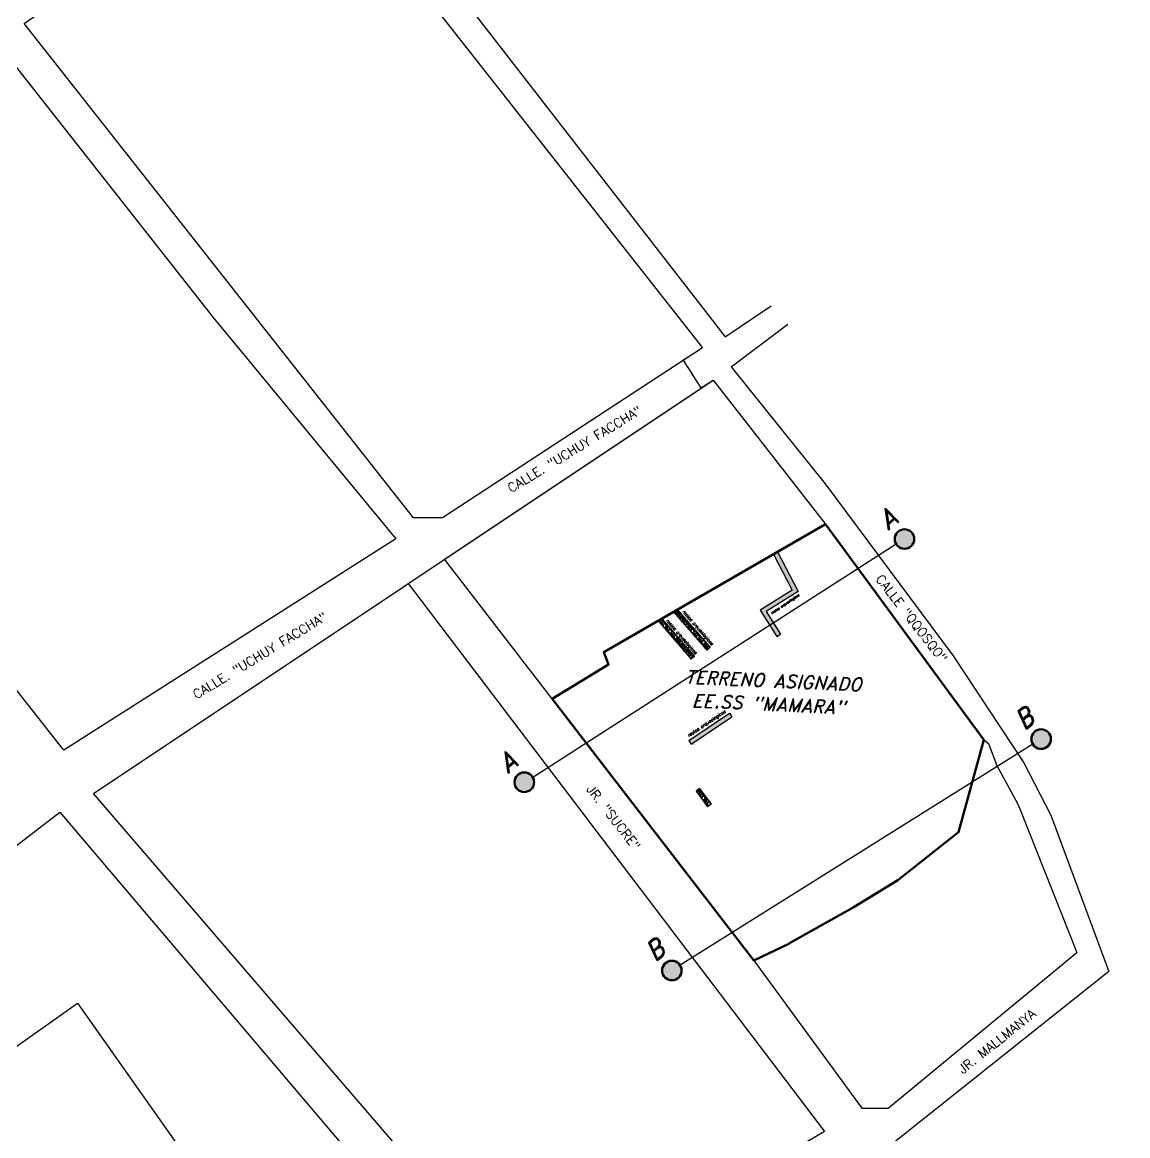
# Model space of a CAD drawing. Header units: metres. Extents: x 759886 to 760765, y 8424917 to 8425860.
# Drawn here: x 760053.6 to 760179.8, y 8425579.3 to 8425706.4 of the extents above; entities that cross this region are included whole.
import ezdxf
from ezdxf.enums import TextEntityAlignment as Align

# ---------------------------------------------------------------- set-up
doc = ezdxf.new("R2010")
doc.units = ezdxf.units.M
doc.layers.add('NOMBRE', color=40, linetype='Continuous')
doc.layers.add('PERIMETRO 01', color=7, linetype='Continuous', lineweight=50)
doc.layers.add('Texto calles', color=7, linetype='Continuous', lineweight=18)
doc.styles.add('ambiente', font='romand.shx', dxfattribs={"oblique": 15})
doc.styles.get("Standard").update_dxf_attribs({"font": 'simplex.shx'})
doc.dimstyles.get("Standard").update_dxf_attribs({"dimtxt": 0.18, "dimasz": 0.18, "dimexe": 0.18, "dimexo": 0.0625, "dimgap": 0.09, "dimtad": 0, "dimtih": 1, "dimtoh": 1, "dimdec": 4, "dimzin": 0, "dimdsep": 46, "dimtxsty": 'Standard', "dimcen": 0.09, "dimadec": 0, "dimazin": 0, "dimtfac": 1, "dimtdec": 4, "dimtofl": 0, "dimtmove": 0, "dimatfit": 3, "dimfxl": 1, "dimtolj": 1, "dimtzin": 0, "dimarcsym": 0})
pattern_1 = [(228.0127875, (0.4572, 0.635), (-5.08000000039895, -5.71499999964545), [0.08543036, -8.45762090989]), (184.969741, (0.40005, 0.5715), (7.61999999698513, 0.63500003617448), [0.14660118, -14.51351222338]), (132.5104471, (0.254, 0.5588), (6.35000000268187, -6.98499999756149), [0.10337038, -10.233680698525]), (267.273689, (0.00635, 0.40005), (0.63500000132993, 12.69999999993328), [0.13350113, -13.216609356434]), (292.83365418, (0, 0.2667), (-3.17500000026585, 7.61999999988887), [0.130908425, -12.959951936336]), (357.273689, (0.0508, 0.14605), (-12.69999999993328, 0.63500000132993), [0.13350113, -13.216609356434]), (37.69424047, (0.18415, 0.1397), (-8.254999999633974, -6.350000000475103), [0.176548415, -17.47827882856]), (72.25532837, (0.32385, 0.24765), (4.445000001194823, 13.96999999961971), [0.16667988, -16.501314150476]), (121.42956562, (0.37465, 0.4064), (-5.08000000072078, 8.2549999995565), [0.13395325, -13.26138642468]), (175.2363583, (0.3048, 0.5207), (6.98499999989988, -0.6350000010973), [0.15292832, -7.4934842375]), (222.3974378, (0.1524, 0.5334), (-7.619999999756165, -6.985000000266), [0.19776948, -19.579193128044]), (138.81407483, (0.635, 0.3937), (-4.44499999973338, 3.8100000003098), [0.067501135, -6.682641456086]), (171.4692344, (0.5842, 0.43815), (8.25500000022241, -1.26999999855934), [0.128420495, -12.71365974926]), (225, (0.4572, 0.4572), (-9e-17, -0.635), [0.089802335, -0.808223277107]), (203.19859051, (0.41275, 0.5334), (3.1750000000865, 1.2699999997773), [0.04836033, -4.787655592223]), (291.80140949, (0.3683, 0.51435), (-0.6350000001329, 1.9049999999557), [0.068391405, -3.3511882475]), (30.96375653, (0.3937, 0.45085), (1.9050000000466, 1.2699999999303), [0.111079915, -3.591574538227]), (161.56505118, (0.48895, 0.508), (1.270000000033, -0.6349999999334), [0.080321785, -1.927724529207]), (16.389540334, (0, 0.51435), (6.35000000000004, 1.90500000000006), [0.112522, -11.139706668135]), (70.34617594, (0.10795, 0.5461), (-2.54000000023233, -6.9849999999176), [0.094399735, -9.34555391955]), (293.19859051, (0.48895, 0.635), (-1.2699999997783, 3.1750000000888), [0.096720025, -4.739295897223]), (343.61045967, (0.52705, 0.5461), (-6.35000000013307, 1.90499999955571), [0.112522, -11.139706668135]), (339.44395478, (0, 0.12065), (-3.17499999999997, 1.27000000000005), [0.1085088, -5.316933578277]), (294.7751406, (0.1016, 0.08255), (-3.17500000377923, 6.98499999828181), [0.09091803, -9.00089834518]), (66.80140949, (0.4953, 0), (1.2699999998006, 3.1750000000798), [0.096720025, -4.739295897223]), (17.35402464, (0.5334, 0.0889), (-8.25499999983576, -2.54000000053312), [0.106445685, -10.53809399505]), (69.44395478, (0.18415, 0), (-1.2700000000221, -3.17499999999116), [0.0542544, -5.371187978277]), (101.309932474, (0.4572, 0), (-0.6350000000001, 2.5400000000001), [0.03237865, -3.20549874113]), (165.963756532, (0.45085, 0.03175), (1.905, -0.635), [0.130908425, -2.487263647267]), (186.00900596, (0.32385, 0.0635), (6.34999999996634, 0.63500000033234), [0.12131675, -12.010341215834]), (303.69006753, (0.3937, 0.3937), (-0.6350000000882, 1.269999999956), [0.09158097, -2.19794408992]), (353.15722659, (0.4445, 0.3175), (10.79500000006642, -1.26999999943485), [0.15988919, -15.82900226626]), (60.9453959, (0.60325, 0.29845), (-2.5400000000699, -4.44499999996006), [0.06537706, -6.472348079527]), (90, (0.635, 0.3556), (-0.635, 0.635), [0.0381, -0.5969]), (120.25643716, (0.31115, 0.08255), (2.5399999996893, -4.44500000017745), [0.08821674, -8.7334851933]), (48.0127875, (0.2667, 0.15875), (5.08000000041883, 5.71499999962755), [0.17086072, -8.37219054989]), (0, (0.381, 0.28575), (0.635, 0.635), [0.1651, -0.4699]), (325.3048465, (0.5461, 0.28575), (6.35000000240538, -4.44499999656364), [0.10040239, -9.939829181035]), (254.0546041, (0.62865, 0.2286), (-0.6349999999556, -2.5400000000112), [0.09245727, -4.530412509693]), (207.64597536, (0.60325, 0.1397), (-12.06500000044334, -6.34999999915769), [0.150536275, -14.903116105734]), (175.42607874, (0.4699, 0.06985), (-8.25499999999971, 0.63499999999987), [0.159257365, -15.76646161406])]

# ---------------------------------------------------------------- blocks, each defined once
blk = doc.blocks.new('*D59')
at = {"color": 0, "lineweight": -2, "transparency": 16777216}
for p, q in [((760129.81, 8425668.29), (760129.04, 8425667.79)), ((760129.08, 8425667.78), (760130.07, 8425666.26)), ((760131.1, 8425664.68), (760130.11, 8425666.21)), ((760131.86, 8425665.15), (760131.09, 8425664.65))]:
    blk.add_line(p, q, dxfattribs=at)
at = {"color": 0, "transparency": 16777216}
for points in [[(760129.08, 8425667.79), (760129.07, 8425667.78), (760129.06, 8425667.81)], [(760131.1, 8425664.69), (760131.1, 8425664.68), (760131.11, 8425664.66)]]:
    blk.add_solid(points, dxfattribs=at)
at = {"layer": 'Defpoints', "color": 0, "transparency": 16777216}
for p in [(760129.06, 8425667.81), (760129.81, 8425668.3), (760131.87, 8425665.15)]:
    blk.add_point(p, dxfattribs=at)
at = {"color": 0, "transparency": 16777216, "insert": (760130.09, 8425666.23), "char_height": 0.027, "attachment_point": 5}
blk.add_mtext('\\A1;3.7558', dxfattribs=at)

msp = doc.modelspace()

# ---------------------------------------------------------------- hatches: boundary and pattern name
h = msp.add_hatch()
h.set_pattern_fill('GRAVEL', color=256, scale=0.025)
h.set_pattern_definition(pattern_1)
h.paths.add_polyline_path([(760141.51566, 8425641.60399), (760137.84245, 8425639.30732), (760139.76827, 8425636.3006), (760140.17431, 8425636.56067), (760140.17431, 8425636.5937), (760138.54573, 8425639.13635), (760138.52112, 8425639.13635), (760138.52112, 8425639.16635), (760138.56011, 8425639.16635), (760142.15684, 8425641.4152), (760142.15684, 8425641.43958), (760142.16407, 8425641.43958), (760139.832, 8425645.93857), (760139.79826, 8425645.93857), (760139.39085, 8425645.70315)])
h.paths.add_polyline_path([(760134.63434, 8425627.14297), (760134.35439, 8425627.55725), (760129.70392, 8425624.41468), (760129.98387, 8425624.0004)])
edge = h.paths.add_edge_path()
edge.add_line((760129.96887, 8425623.9854), (760129.96887, 8425624.0154))
edge.add_line((760129.96887, 8425624.0154), (760129.99887, 8425624.0154))
edge.add_line((760129.99887, 8425624.0154), (760129.99887, 8425623.9854))
edge.add_line((760129.99887, 8425623.9854), (760129.96887, 8425623.9854))
edge.add_line((760129.95387, 8425624.0004), (760130.01387, 8425624.0004))
edge.add_line((760129.98387, 8425623.9704), (760129.98387, 8425624.0304))
edge.add_line((760130.01012, 8425624.04915), (760130.16905, 8425624.04915))
edge.add_line((760130.16905, 8425624.04915), (760130.16905, 8425624.16165))
edge.add_line((760130.16905, 8425624.16165), (760130.01012, 8425624.16165))
edge.add_line((760130.01012, 8425624.16165), (760130.01012, 8425624.04915))
edge.add_line((760130.01012, 8425623.94415), (760130.49405, 8425623.94415))
edge.add_line((760130.49405, 8425623.94415), (760130.49405, 8425624.05665))
edge.add_line((760130.49405, 8425624.05665), (760130.01012, 8425624.05665))
edge.add_line((760130.01012, 8425624.05665), (760130.01012, 8425623.94415))
h = msp.add_hatch()
h.set_pattern_fill('GRAVEL', color=256, scale=0.025)
h.set_pattern_definition(pattern_1)
h.paths.add_polyline_path([(760128.41343, 8425639.35995), (760127.97259, 8425639.10522), (760131.76797, 8425634.72377), (760132.14589, 8425635.05114)])
h.paths.add_polyline_path([(760126.63046, 8425638.32968), (760126.18962, 8425638.07494), (760129.985, 8425633.6935), (760130.36292, 8425634.02087)])
h = msp.add_hatch()
h.set_pattern_fill('GRAVEL', color=256, scale=0.025)
h.set_pattern_definition(pattern_1)
h.paths.add_polyline_path([(760130.94249, 8425618.94594), (760130.75543, 8425618.80965), (760130.75543, 8425618.78373), (760130.71984, 8425618.78373), (760130.53836, 8425618.65151), (760131.83995, 8425616.86495), (760132.02701, 8425617.00124), (760132.02701, 8425617.02716), (760132.0626, 8425617.02716), (760132.24408, 8425617.15937)])
at = {"layer": 'PERIMETRO 01'}
h = msp.add_hatch(color=256, dxfattribs=at)
h.set_gradient(color1=(0, 0, 255), color2=(255, 255, 0), name='SPHERICAL')
h.paths.add_polyline_path([(760153.21192, 8425647.42436, 1), (760155.4511, 8425647.42436, 1)])
h = msp.add_hatch(color=256, dxfattribs=at)
h.set_gradient(color1=(0, 0, 255), color2=(255, 255, 0), name='SPHERICAL')
h.paths.add_polyline_path([(760168.81311, 8425624.58095, 1), (760171.05229, 8425624.58095, 1)])
h = msp.add_hatch(color=256, dxfattribs=at)
h.set_gradient(color1=(0, 0, 255), color2=(255, 255, 0), name='SPHERICAL')
h.paths.add_polyline_path([(760109.80172, 8425619.65888, 1), (760112.04091, 8425619.65888, 1)])
h = msp.add_hatch(color=256, dxfattribs=at)
h.set_gradient(color1=(0, 0, 255), color2=(255, 255, 0), name='SPHERICAL')
h.paths.add_polyline_path([(760126.6483, 8425598.16352, 1), (760128.88748, 8425598.16352, 1)])

# ---------------------------------------------------------------- linework, layer by layer
msp.add_line((760132.4847, 8425665.56438, 3621.986), (760145.30496, 8425649.12057))
at = {"flags": 128}
for points in [[(760087.8305, 8425729.82181), (760133.86842, 8425670.52789), (760139.10094, 8425674.05097)], [(760101.56434, 8425649.85893), (760098.27898, 8425649.85893), (760053.81925, 8425706.2764), (760085.09097, 8425727.95457), (760131.28152, 8425669.25539), (760101.56434, 8425649.85893)], [(760050.7745, 8425703.96691), (760075.40871, 8425672.70716), (760096.25483, 8425647.44112), (760058.32921, 8425623.31241), (760015.87589, 8425677.27726), (760050.7745, 8425703.96691)], [(760061.71359, 8425618.37807), (760132.4847, 8425665.56438)], [(760137.13196, 8425599.29172), (760101.81558, 8425645.11589), (760132.4847, 8425665.56438)], [(760153.38905, 8425646.82), (760111.89509, 8425620.21136)], [(760097.64397, 8425642.33449), (760145.20137, 8425579.78466), (760111.80656, 8425560.13923), (760061.71359, 8425618.37807), (760097.50225, 8425642.24)], [(760126.63046, 8425638.32968), (760130.36292, 8425634.02087)], [(760127.97259, 8425639.10522), (760131.76797, 8425634.72377)], [(760128.41343, 8425639.35995), (760132.14589, 8425635.05114)], [(760126.18962, 8425638.07494), (760129.985, 8425633.6935)], [(760132.14589, 8425635.05114), (760131.76797, 8425634.72377)], [(760130.36292, 8425634.02087), (760129.985, 8425633.6935)], [(760168.98391, 8425623.98658), (760128.71527, 8425598.76013)], [(760057.88725, 8425616.23691), (760107.56604, 8425557.74551), (760039.49281, 8425512.67638), (759996.97334, 8425569.34303), (760057.88725, 8425616.23691)], [(760137.13196, 8425599.29172), (760149.45069, 8425582.4439), (760152.47402, 8425582.4439), (760173.9994, 8425600.22568)], [(760177.66956, 8425598.06059), (760152.27056, 8425577.84847), (760165.09682, 8425555.91305), (760180.32175, 8425543.94341), (760197.34739, 8425523.61735)]]:
    msp.add_lwpolyline(points, dxfattribs=at)
for points, elevation in [([(760134.53176, 8425667.09098), (760140.99873, 8425671.94201)], 3622.351), ([(760134.53176, 8425667.09098), (760145.26791, 8425653.74142), (760159.88407, 8425634.09039), (760167.94997, 8425621.87393), (760171.04557, 8425615.8973), (760177.66956, 8425598.06059)], 3622.351), ([(760139.82422, 8425645.95357), (760142.17184, 8425641.42458)], 3625.367), ([(760139.39085, 8425645.70315), (760141.51566, 8425641.60399)], 3625.367), ([(760141.51566, 8425641.60399), (760137.84245, 8425639.30732), (760139.76827, 8425636.3006)], 3625.321), ([(760142.17184, 8425641.42458), (760138.53612, 8425639.15135), (760140.18931, 8425636.57028)], 3625.321), ([(760139.76827, 8425636.3006), (760140.18931, 8425636.57028)], 3625.321), ([(760129.70392, 8425624.41468), (760134.35439, 8425627.55725)], 3620.337), ([(760129.98387, 8425624.0004), (760134.63434, 8425627.14297)], 3620.337), ([(760134.35439, 8425627.55725), (760134.63434, 8425627.14297)], 3620.337), ([(760129.70392, 8425624.41468), (760129.98387, 8425624.0004)], 3620.337), ([(760163.40083, 8425624.50628), (760163.91102, 8425624.06715), (760164.88263, 8425621.58764), (760167.24499, 8425617.21707), (760167.48335, 8425616.60485), (760173.9994, 8425600.22568)], 3621.986), ([(760130.94249, 8425618.94594), (760130.53836, 8425618.65151)], 3619.85), ([(760130.53836, 8425618.65151), (760131.83995, 8425616.86495)], 3619.85), ([(760130.94249, 8425618.94594), (760132.24408, 8425617.15937)], 3619.85), ([(760132.24408, 8425617.15937), (760131.83995, 8425616.86495)], 3619.85)]:
    msp.add_lwpolyline(points, dxfattribs=dict(at, elevation=elevation))
msp.add_lwpolyline([(760047.20642, 8425585.46068), (760059.91776, 8425594.43223), (760081.80238, 8425563.42502), (760069.09104, 8425554.45347)], close=True)
at = {"layer": 'PERIMETRO 01'}
msp.add_polyline3d([(760141.19329, 8425601.26949, 3621.986), (760148.48388, 8425605.3394, 3621.986), (760153.55217, 8425608.49168, 3621.986), (760160.51374, 8425613.94315, 3621.986), (760163.40083, 8425624.50628, 3621.986), (760145.30496, 8425649.12057, 0), (760119.99786, 8425634.49709, 0), (760120.54336, 8425633.08208, 0), (760114.08724, 8425629.19301, 0), (760137.13196, 8425599.29172, 0), (760141.18823, 8425601.26667, 0)], dxfattribs=at)
for centre in [(760154.33151, 8425647.42436), (760169.9327, 8425624.58095), (760110.92131, 8425619.65888), (760127.76789, 8425598.16352)]:
    msp.add_circle(centre, 1.11959, dxfattribs=at)

# ---------------------------------------------------------------- texts
at = {"layer": 'NOMBRE', "style": 'ambiente', "oblique": 15, "text_generation_flag": 6}
for s, height, rotation, p in [('A', 2.16, 219.6725911, (760152.38242, 8425649.75194)), ('restos arqueologicos', 0.273375, 213.7320925, (760140.69203, 8425640.00149)), ('restos arqueologicos', 0.3645, 130.8305871, (760130.75108, 8425637.31663, 3623)), ('restos arqueologicos', 0.3645, 130.8305871, (760128.88474, 8425636.29072)), ('TERRENO ASIGNADO', 1.51875, 177.4067748, (760139.36462, 8425631.25567, 1811.5)), ('EE.SS "MAMARA"', 1.51875, 177.4067748, (760138.81323, 8425628.60325, 5435.5)), ('B', 2.16, 219.6725911, (760167.98361, 8425626.90853)), ('restos arqueologicos', 0.3645, 213.8838728, (760131.71093, 8425626.37244, 724.2)), ('A', 2.16, 219.6725911, (760108.97222, 8425621.98646)), ('B', 2.16, 219.6725911, (760125.8188, 8425600.4911))]:
    msp.add_text(s, height=height, rotation=rotation, dxfattribs=at).set_placement(p, align=Align.MIDDLE_CENTER)
at = {"layer": 'Texto calles'}
for s, rotation, p in [('CALLE. "UCHUY FACCHA"', 31.3082731, (760109.41611, 8425652.66449)), ('CALLE "QQOSQO"', 307.8573448, (760150.97341, 8425642.86293)), ('CALLE. "UCHUY FACCHA"', 31.3082731, (760073.48146, 8425629.10943)), ('JR. "SUCRE"', 307.8573448, (760117.93803, 8425618.8486)), ('JR. MALLMANYA', 38.5759532, (760160.99585, 8425586.30547, -3620.5))]:
    msp.add_text(s, height=1.0546875, rotation=rotation, dxfattribs=at).set_placement(p)

# ---------------------------------------------------------------- dimensions: what is measured, and where the dimension line sits
dim = msp.add_aligned_dim(p1=(760131.86621, 8425665.152), p2=(760129.81338, 8425668.29713), distance=0.89741, dimstyle='Standard', override={"dimscale": 0.15})
dim.commit()
dim.dimension.update_dxf_attribs({"geometry": '*D59', "text_midpoint": (760130.08829, 8425666.23406)})

doc.saveas('drawing.dxf')
